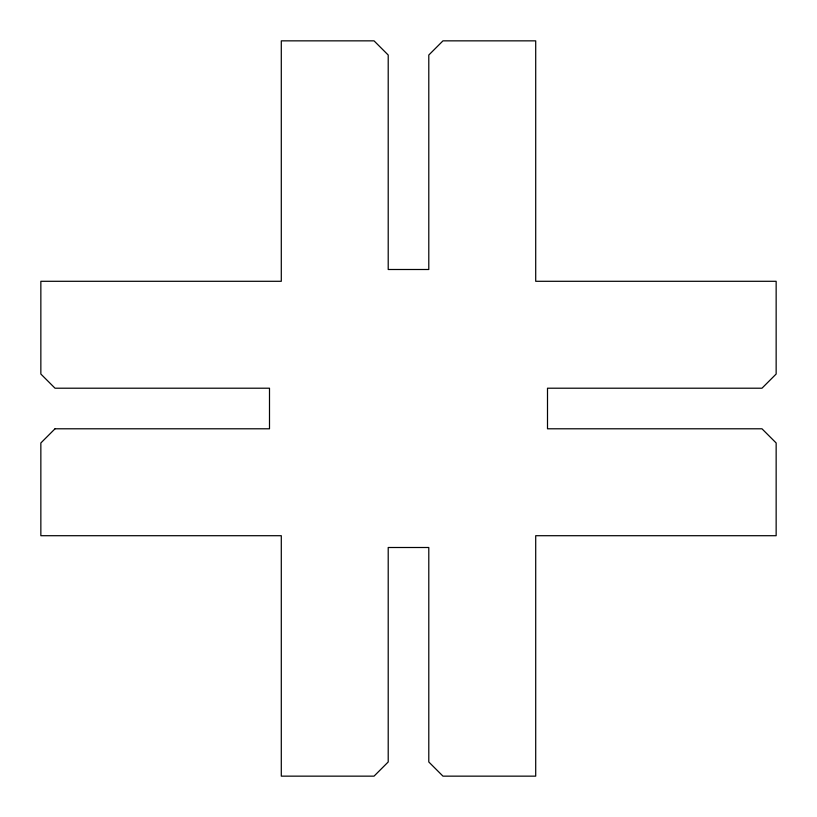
<?xml version="1.0" encoding="UTF-8"?>
<svg xmlns="http://www.w3.org/2000/svg" width="817" height="817" viewBox="0 0 817 817"><rect width="100%" height="100%" fill="white"/><g stroke="black" fill="none" stroke-linecap="round" stroke-linejoin="round"><path stroke-width="1.23" d="M55.025 428.792L40.85 442.967L40.85 535.707L281.293 535.707L281.293 776.15L374.033 776.15L388.208 761.975L388.208 547.502L428.792 547.502L428.792 761.975L442.967 776.15L535.707 776.15L535.707 535.707L776.15 535.707L776.15 442.967L761.975 428.792L547.502 428.792L547.502 388.208L761.975 388.208L776.15 374.033L776.15 281.293L535.707 281.293L535.707 40.85L442.967 40.85L428.792 55.025L428.792 269.498L388.208 269.498L388.208 55.025L374.033 40.85L281.293 40.85L281.293 281.293L40.85 281.293L40.85 374.033L55.025 388.208L269.498 388.208L269.498 428.792L55.025 428.792"/></g></svg>
